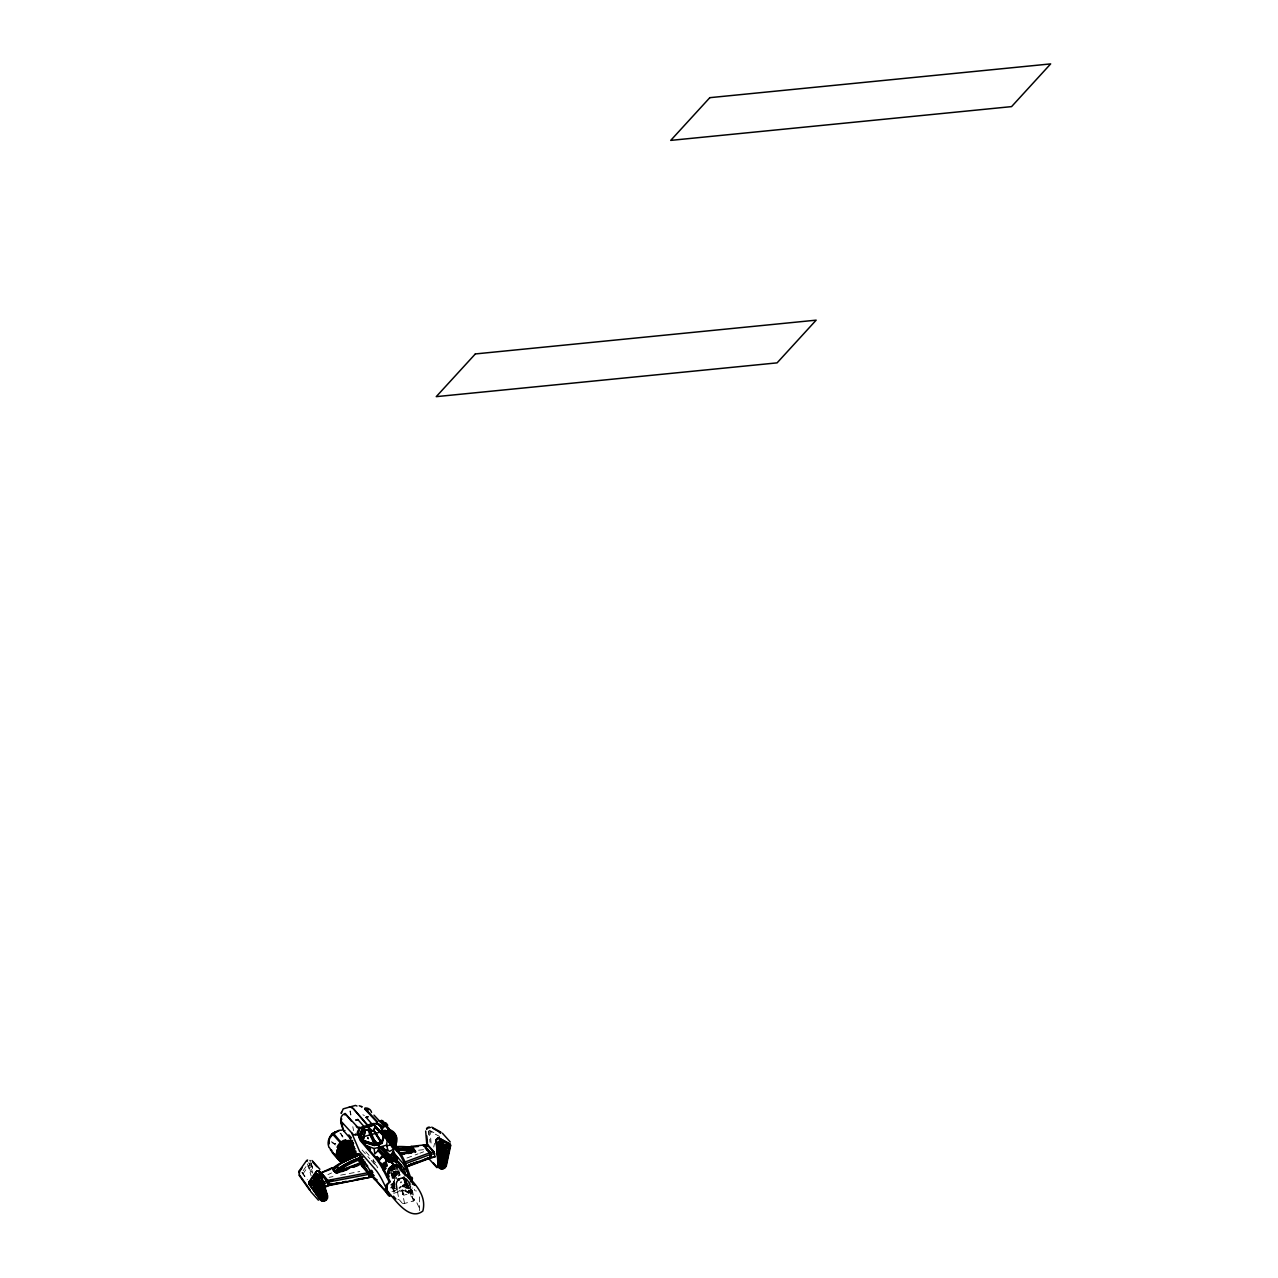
<?xml version="1.0" encoding="UTF-8"?>
<svg xmlns="http://www.w3.org/2000/svg" width="1278" height="1278" viewBox="0 0 1278 1278"><rect width="100%" height="100%" fill="white"/><g stroke="black" fill="none" stroke-linecap="round" stroke-linejoin="round"><path stroke-width="0.75" stroke-dasharray="5 3.75" d="M433.753 1147.037L434.552 1143.315M419.44 1210.617L419.376 1196.543M395.876 1170.76A6.821 6.23 -41.4 0 1 394.231 1175.089C395.685 1171.702 391.196 1177.118 398.081 1179.578M399.407 1172.709L399.359 1173.667M303.142 1170.744L307.391 1164.609M302.982 1173.859L309.835 1164.05L312.838 1173.236M410.653 1191.879L411.101 1189.866M373.847 1160.584L372.856 1160.009L377.282 1164.577M367.425 1137.548A14.042 5.655 -43.2 0 0 367.936 1138.842L367.936 1138.65A6.598 6.039 -43.3 0 1 367.76 1137.612L368.016 1138.315A6.598 6.039 -40.7 0 1 367.776 1137.628L367.665 1137.516A13.834 5.575 -43.2 0 0 368.128 1138.714L367.872 1138.746M367.776 1137.628L367.649 1137.692A4.457 4.074 -40.7 0 0 367.84 1138.41L367.936 1138.65M367.84 1138.41A4.457 4.074 -43.3 0 1 367.649 1137.692L367.441 1137.452A4.521 3.962 -7.2 0 0 368.399 1138.458L368.511 1138.394A6.598 5.799 -7.2 0 1 367.744 1137.484M401.947 1190.393L402.65 1194.051L413.369 1190.569L412.522 1187.933M327.951 1174.594L331.561 1172.948M394.758 1175.281L395.221 1174.258M406.931 1158.028L418.066 1153.874M419.919 1153.187L423.625 1151.797M392.011 1183.508L392.905 1187.102L396.052 1190.665M391.212 1173.747L394.183 1186.767M394.503 1186.687L392.058 1173.476M399.087 1190.457L400.206 1190.153M399.934 1191.32L403.497 1190.313C406.021 1192.182 410.637 1194.77 413.145 1191.639L413.369 1190.569L406.851 1192.342L409.998 1192.182M391.963 1191.463L395.381 1190.521M402.65 1194.051L403.672 1195.218L411.021 1193.221L409.966 1187.741M402.602 1203.301A3.451 1.23 -10.9 0 0 404.551 1203.445L413.273 1201.08A3.451 1.23 -10.9 0 0 414.12 1199.722M395.046 1186.543L390.669 1187.693L394.231 1191.751L391.707 1184.291M398.928 1191.607L393.816 1193.285A17.125 6.47 -18.9 0 1 393.065 1193.157M329.165 1177.342L332.983 1176.607M340.635 1175.153L359.757 1171.511M418.577 1150.216L424.152 1149.609M408.145 1192.15L409.152 1192.278L405.19 1191.463L408.145 1192.15L405.046 1190.537M429.472 1130.247L436.517 1134.033M439.712 1136.509L430.175 1131.429L431.069 1143.107M332.967 1143.011L335.315 1144.976M308.861 1162.852L309.963 1164.098M397.075 1171.287L400.877 1175.584M393.352 1171.159L397.186 1175.504M408.545 1190.425L412.171 1194.531A3.818 1.358 -10.9 0 1 410.973 1196.16L409.839 1190.297M396.771 1177.949L394.231 1175.089L395.797 1174.817A7.908 7.237 -41.4 0 0 397.091 1170.967M391.915 1174.881L394.535 1177.853M405.238 1189.69L416.947 1202.965L419.791 1209.02M403.497 1190.313L403.736 1190.601A17.125 5.591 -3 0 0 403.944 1190.201M365.796 1151.686L369.406 1155.791M373.831 1162.74L378.56 1168.092M362.089 1150.008L369.933 1158.906M371.243 1160.392L377.777 1167.804M392.154 1184.115L394.774 1187.07M394.023 1186.815L397.17 1190.377M391.387 1184.323L393.991 1187.294M395.094 1190.904L391.787 1187.406L394.934 1190.968M341.034 1133.985L342.999 1136.941M397.442 1191.607L398.944 1199.419L402.091 1202.981M302.135 1172.214L307.343 1179.562M301.88 1172.613L306.145 1178.635M308.893 1162.9L311.864 1172.373M390.844 1184.514L393.816 1193.285M310.842 1162.341L312.663 1168.204M311.129 1163.363L313.35 1170.552M310.873 1163.603L313.11 1170.776M309.18 1167.118L311.321 1174.035M307.455 1163.986L311.193 1175.984M393.001 1183.795L394.567 1189.131M392.825 1183.859L394.407 1189.195M391.691 1172.661L394.391 1183.444M391.547 1172.709L394.694 1185.281M392.154 1183.46L393.049 1187.054M394.774 1179.179L393.081 1171.734L394.63 1179.211M415.861 1190.313L416.037 1191.208M394.407 1171.303L395.221 1176.878M392.506 1173.348L394.774 1184.642M392.394 1173.38L394.662 1184.658M350.204 1110.997L350.987 1114.895M414.376 1189.323L414.599 1190.457M412.347 1190.153L414.232 1199.93M411.308 1189.594L412.299 1194.77M410.653 1187.502L413.273 1201.08M402.618 1189.722L403.672 1195.218M401.931 1189.866L404.551 1203.445M397.426 1167.022L399.087 1175.648M394.151 1171.367L395.094 1177.07M349.932 1111.077L350.667 1114.975M352.824 1126.701L353.543 1130.615M395.653 1171.031L396.1 1174.865M393.113 1171.255L394.614 1180.728M392.953 1171.303L394.455 1180.76M397.25 1171.159L397.602 1174.897M399.103 1170.648L399.471 1176.287M396.148 1170.856L396.675 1176.463M429.009 1130.567L429.999 1142.228M428.306 1131.222L428.609 1134.816M373.32 1159.721L373.448 1161.622M398.049 1171.223L398.353 1176.559M398.944 1199.419A3.818 1.358 -10.9 0 1 397.921 1199.483M340.236 1133.314A6.086 5.575 -41.4 0 1 342.424 1136.973M335.763 1143.954A6.086 5.575 -41.4 0 1 331.897 1142.037M339.964 1133.011A6.086 5.575 -41.4 0 1 342.153 1136.669M335.491 1143.65A6.086 5.575 -41.4 0 1 331.625 1141.733M362.84 1114.783A61.775 22.046 -11.4 0 1 364.374 1115.534M408.704 1190.074A6.821 6.23 -41.4 0 1 408.145 1190.856L409.695 1190.601A7.908 7.237 -41.4 0 0 410.046 1189.994M368.655 1139.065A13.946 5.623 -43.2 0 1 368.527 1138.394"/><path stroke-width="1.5" d="M348.942 1156.83L344.82 1156.047L342.584 1152.389L343.75 1148.219L347.632 1145.999L345.699 1140.423M344.932 1147.293L342.584 1152.389M348.255 1147.74L348.271 1146.494M355.699 1153.683A8.674 7.94 -41.4 0 1 354.581 1155.631L353.942 1154.018A5.479 0.847 69.2 0 0 351.865 1149.753L351.849 1151.063L353.111 1150.967M349.661 1147.884L353.479 1153.235L353.479 1148.922L354.325 1155.072A5.815 0.895 69.2 0 0 354.645 1156.207M385.477 1130.71L388.24 1130.87L388.368 1129.161A2.875 0.847 -87.2 0 0 388.081 1128.554L380.652 1120.63M341.801 1119.049L340.699 1120.87L343.798 1130.982L350.46 1138.634L354.677 1151.574L357.073 1154.306A29.346 4.537 69.4 0 1 359.693 1155.568C363.287 1162.884 370.189 1168.204 372.585 1176.271A7.908 7.237 -41.4 0 0 375.62 1180.297L389.518 1196.064L391.02 1195.505A6.821 6.23 -41.4 0 1 387.681 1191.607L386.579 1187.821M406.723 1184.626L405.685 1185.361L403.816 1178.012C408.497 1187.166 401.867 1175.808 406.755 1182.853M440.942 1165.935L439.951 1147.324L441.214 1147.005L442.124 1148.363L441.373 1165.999L441.453 1146.925M441.373 1165.999L442.124 1148.363M341.45 1112.275L341.21 1113.473L343.175 1108.873L349.421 1107.115A58.053 10.959 74.4 0 1 353.702 1109L372.026 1130.95L363.767 1129.72L362.249 1127.979L374.166 1124.752L381.467 1132.5L374.023 1125.231L375.237 1126.605L373.783 1130.455L371.866 1130.982L373.703 1130.04L375.381 1126.126L374.166 1124.752M442.603 1164.817L441.325 1165.584L442.204 1165.792L443.019 1148.107A3.259 2.987 -41.9 0 0 444.888 1149.657A1.725 1.582 -41.9 0 1 446.421 1151.51L443.498 1165.169A1.773 1.629 -41.9 0 1 440.351 1165.488L438.833 1148.666L442.507 1147.692L440.878 1165.632M442.252 1165.792L443.69 1148.73L444.472 1150.008L442.651 1165.712L441.677 1165.951L443.322 1149.146M332.983 1153.107L340.267 1161.367A2.86 1.086 -63.5 0 0 340.715 1161.51L341.657 1160.168A10.927 10 -41.4 0 0 344.038 1161.367M439.297 1143.778L439.472 1142.899M441.325 1143.379L439.568 1144.369M443.61 1144.082L442.843 1142.836A2.604 2.396 -41.9 0 0 438.801 1142.165A2.604 2.396 -41.9 0 0 439.6 1146.206A2.604 2.396 -41.9 0 0 443.035 1143.459L442.827 1142.74M408.305 1186.479L407.075 1184.674L405.797 1185.025L407.123 1186.575L407.922 1186.895L406.196 1184.051M360.476 1138.155L363.208 1140.855L359.102 1136.845L362.249 1127.979M360.827 1137.692L363.687 1129.305L360.316 1138.235M361.706 1162.165L360.188 1160.456L361.978 1159.561M360.348 1161.015L362.297 1159.657M442.492 1165.712L444.185 1149.114M387.298 1139.848L393.496 1149.257L389.598 1151.366L387.905 1150.344L386.595 1145.152L387.298 1139.848L384.087 1136.206L382.138 1143.347L378.064 1144.481L377.729 1143.107L381.866 1142.037L377.745 1143.395L381.962 1142.42L382.138 1143.347M386.02 1137.628L386.212 1136.366M389.119 1141.957L389.071 1140.008M390.349 1142.197L389.119 1137.58L385.573 1136.334M390.413 1143.682C392.202 1139.577 390.461 1135.886 385.509 1135.615A5.991 5.479 -41.4 0 1 390.557 1143.746M406.244 1184.962L405.653 1185.377M315.602 1183.364L315.954 1181.783M313.669 1186.559L321.321 1197.342L323.414 1197.997L315.858 1181.91M407.043 1184.914L407.011 1183.891M388.24 1130.87L388.081 1129.081L384.327 1124.816M386.675 1161.734L387.01 1159.481L387.921 1160.775L386.116 1161.111L387.154 1158.635L390.014 1161.91L389.199 1162.245L378.592 1150.2L378.448 1147.995L380.62 1147.42L391.244 1159.465L389.694 1160.36L390.014 1161.91M311.992 1181.255C308.397 1188.875 320.794 1179.929 311.704 1182.07M312.04 1182.997L313.158 1181.894M313.477 1182.741L312.471 1181.751M442.14 1165.137L445.095 1149.146M445.287 1149.513L442.492 1165.52M404.104 1178.236L404.982 1178.795L403.289 1177.517M368.016 1148.906L369.725 1147.612L370.412 1149.625M379.694 1159.865L378.496 1158.507L377.921 1160.344M383.48 1170.568L383.975 1167.836M441.357 1146.685L440.591 1146.238A2.668 2.444 -41.9 0 1 438.737 1145.759L438.482 1145.408M357.121 1133.442L357.728 1131.142M394.327 1153.922C394.263 1149.433 389.359 1155.472 393.656 1154.769M395.573 1155.552C395.253 1151.718 391.739 1157.389 395.269 1156.047M397.937 1179.083C399.79 1178.747 399.854 1181.303 398.113 1179.354M382.873 1148.379L383.48 1149.545M442.987 1163.731L445.351 1152.612M446.214 1144.305L443.658 1146.526A2.396 2.205 -41.9 0 0 446.869 1148.602L447.108 1147.756M445.75 1145.312L444.297 1146.622A1.821 1.661 -41.9 0 0 446.214 1148.267A1.821 1.661 -41.9 0 0 447.556 1145.759L446.23 1144.944M446.645 1151.446L443.801 1165.264A2.109 1.933 -41.9 0 1 439.967 1165.552M436.309 1140.695L438.45 1165.712A3.978 3.658 -41.9 0 0 446.07 1164.913L450.16 1145.615A2.077 1.901 -41.9 0 0 448.913 1143.666L439.44 1138.506A2.252 2.061 -41.9 0 0 436.022 1140.839M405.174 1181L406.132 1181.239M362.84 1140.359L365.22 1129.72L363 1140.998L363.048 1140.2M446.565 1146.414L445 1146.366M438.386 1165.376A3.61 3.307 -41.9 0 0 445.064 1165.568L449.377 1145.392A1.693 1.55 -41.9 0 0 448.722 1143.97M445.143 1165.664L449.457 1145.487A1.693 1.55 -41.9 0 0 448.802 1144.066L439.169 1138.746M396.276 1145.28L394.918 1145.152L395.749 1137.755A11.214 10.256 -41.4 0 0 390.812 1131.733L388.879 1131.094L389.439 1129.401A2.796 0.99 -71.8 0 0 389.215 1128.793L381.93 1120.534A2.348 0.831 -71.8 0 0 381.275 1120.582L381.691 1121.333M331.945 1152.149A2.332 0.943 -47.4 0 0 332.088 1152.436L339.357 1160.712A2.78 1.118 -47.4 0 0 339.868 1160.871L341.162 1159.721L337.696 1153.491M381.962 1142.42L383.544 1135.104L381.691 1143.267L377.921 1144.321M381.691 1143.267L383.911 1135.263L380.253 1131.11L380.429 1132.052M315.474 1181.511L315.378 1181.862A3.259 3.003 -41.7 0 1 314.883 1183.444M345.332 1149.337L344.645 1152.149L348.351 1159.753M353.527 1157.117L352.408 1154.577A7.62 1.166 69.2 0 0 349.533 1148.634L347.776 1147.772L346.018 1148.618L345.3 1151.973A5.751 0.879 69.2 0 1 347.488 1156.462L348.862 1159.737M349.198 1147.788L349.533 1146.558M410.35 1181.751L411.58 1181.543L412.315 1179.067A10.432 4.265 -15.6 0 0 412.027 1177.373L409.008 1176.479L404.631 1164.034A56.807 12.86 80.4 0 0 398.96 1153.507L383.719 1136.142L381.1 1127.036L378.544 1124.384A5.735 4.872 53 0 0 376.451 1123.745L377.09 1121.956M444.409 1145.04L443.738 1146.206M327.12 1180.648L323.813 1181.894L325.379 1186.974L328.686 1185.712L327.903 1182.278L320.443 1173.076L330.603 1169.29M328.526 1184.003L329.069 1184.626L327.967 1181.048M321.097 1172.773L327.807 1180.377L329.373 1185.457L369.677 1177.357L367.968 1172.725L360.124 1163.843L336.162 1172.932L331.737 1167.916L321.097 1172.773L327.408 1180.425M370.78 1177.006L373.671 1175.904L370.78 1177.006L369.853 1173.987L372.745 1172.9L371.946 1171.271L369.07 1172.357L360.939 1163.156C366.786 1163.795 367.633 1180.776 373.32 1175.233M316.337 1178.108L317.583 1177.198M359.741 1136.254L362.553 1128.346L368.383 1126.813L370.013 1134.96L380.62 1147.42M395.573 1145.535L396.436 1137.819A11.742 10.751 -41.4 0 0 391.276 1131.509L389.279 1130.838M386.946 1137.787L387.442 1136.605M390.269 1143.522L390.988 1142.308M378.208 1144.241L374.438 1145.232C372.249 1144.082 378.096 1141.605 378.352 1144.401L374.262 1145.487L374.374 1144.002L363.287 1140.519M374.374 1144.002L370.029 1131.03L363.687 1129.305M311.624 1181.974L311.528 1183.077M313.398 1182.933L313.35 1182.07M315.682 1184.882L314.963 1184.147L322.855 1198.173L324.213 1196.448M383.288 1167.022L385.541 1168.827L383.288 1167.022L384.263 1167.373M383.656 1166.191L384.934 1167.645L383.656 1166.191L384.726 1166.351M385.317 1166.814L384.039 1165.376L385.093 1165.52M384.502 1164.338C388.065 1168.044 382.537 1163.459 385.461 1164.705M385.78 1165.792L386.755 1166.143L384.774 1163.731L385.844 1163.875M387.122 1165.328L385.141 1162.9L386.212 1163.06M384.358 1167.165L386.387 1162.645L385.429 1161.942L382.681 1166.479M384.566 1168.459L383.384 1166.814M386.419 1164.354L385.237 1162.692M388.879 1131.094L389.087 1129.305L384.119 1123.666M378.08 1158.443L377.266 1156.782L376.275 1158.411M378.304 1158.571L377.282 1156.51L376.036 1158.539M383.959 1167.932L386.707 1163.379L385.429 1161.942M385.093 1166.942L385.493 1166.079M341.657 1160.168L340.507 1160.967L333.558 1153.395M393.991 1160.584L394.598 1159.45L398.736 1162.117L401.404 1165.696L400.349 1166.431M395.269 1162.037L395.876 1160.903L398.209 1161.974L401.404 1165.696M447.524 1147.644L447.635 1145.855L445.623 1144.353A2.396 2.205 -41.9 0 1 447.396 1148.251L446.869 1148.602M311.512 1181.862L312.902 1180.377L314.867 1181.431A2.396 2.205 -41.7 0 1 312.727 1184.962L312.136 1184.914A2.396 2.205 -41.7 0 1 312.295 1180.489L311.736 1180.76M351.338 1147.324C353.734 1148.123 343.798 1144.289 343.75 1149.88C342.073 1152.724 345.092 1157.133 348.862 1156.207M345.699 1155.695L346.354 1154.561M350.06 1148.091L350.715 1146.957M352.424 1153.427L351.913 1151.622M438.626 1148.363L439.888 1165.105L441.038 1165.616M439.408 1143.235L440.287 1142.58M315.762 1176.431L315.634 1177.581M317.503 1177.469L316.609 1178.108M300.106 1170.712L302.231 1167.629M309.452 1181.335L315.826 1172.022A2.252 2.061 -41.7 0 1 319.772 1172.357L327.024 1195.697A4.01 3.674 -41.7 0 1 319.851 1198.924L309.036 1183.668A2.093 1.917 -41.7 0 1 309.452 1181.239M319.404 1172.501L319.149 1171.958A1.853 1.693 -41.7 0 0 316.353 1171.718L309.452 1181.846A1.693 1.55 -41.7 0 0 309.388 1183.46M313.653 1178.508A3.355 3.067 -41.7 0 1 315.73 1174.322A3.355 3.067 -41.7 0 1 319.788 1176.016A3.355 3.067 -41.7 0 1 317.711 1180.201L316.88 1180.425A3.355 3.067 -41.7 0 1 314.005 1179.227L314.228 1177.693A2.604 2.396 -41.7 0 1 319.196 1176.399L319.308 1177.022A2.604 2.396 -41.7 0 1 314.42 1178.316L314.292 1177.693M316.145 1174.913L315.938 1174.913A2.604 2.396 -41.7 0 0 314.212 1177.597L314.324 1178.22A2.604 2.396 -41.7 0 0 318.957 1178.204M358.271 1130.087L361.706 1127.004L368.08 1125.295M405.877 1161.686L429.967 1152.692L430.414 1158.06L406.308 1167.07M408.465 1165.264L430.974 1157.053L431.021 1154.385M424.008 1144.992L430.686 1152.564L431.117 1157.948L434.935 1156.878L434.137 1151.989L427.619 1144.609L424.008 1144.992L427.683 1145.408L433.657 1152.165M387.761 1138.203L388.544 1137.148M299.387 1170.856L299.787 1171.127A2.236 2.061 -41.7 0 0 299.579 1173.236L299.148 1173.332A2.62 2.412 -41.7 0 1 299.26 1170.84L306.496 1160.696A2.556 2.348 -41.7 0 1 307.615 1160.009M315.826 1172.118L316.225 1171.606A2.62 2.396 -41.7 0 1 320.155 1171.926L327.647 1195.873A4.361 4.01 -41.7 0 1 320.443 1200.218L309.004 1184.115A2.444 2.252 -41.7 0 1 309.1 1181.783L309.675 1181.351A2.077 1.901 -41.7 0 0 309.244 1183.827L320.043 1199.083A3.978 3.658 -41.7 0 0 327.184 1195.873L319.947 1172.533A2.236 2.045 -41.7 0 0 316.017 1172.198M311.049 1182.294L311.065 1182.725A1.821 1.661 -41.7 0 0 313.206 1184.323A1.821 1.661 -41.7 0 0 314.372 1181.735A1.821 1.661 -41.7 0 0 311.624 1181.511L311.72 1181.607M391.979 1163.14L391.611 1161.255A16.199 2.332 67.9 0 1 394.039 1165.121L388.832 1169.003L387.713 1175.249M316.033 1181.862L316.768 1181.239M341.162 1159.721L339.756 1160.408M447.364 1147.484L445.399 1148.331L444.297 1146.622A1.821 1.661 -41.9 0 1 446.597 1144.912L447.412 1145.487M394.311 1160.855L395.206 1160.168L394.471 1160.999M395.845 1160.728L394.934 1161.414L396.372 1162.996M395.573 1161.958L396.324 1161.143M395.589 1162.309L396.484 1161.622L394.598 1159.45M396.372 1162.645L397.107 1161.83L395.733 1162.101M362.425 1160.2L363.607 1159.753M328.781 1144.433A12.045 11.023 -41.4 0 1 331.194 1135.87L332.36 1133.842L330.73 1135.567A12.652 11.582 -41.4 0 0 328.206 1144.561L328.957 1147.5M332.328 1133.826L341.434 1143.954L339.74 1145.487A11.742 10.751 -41.4 0 0 337.392 1153.826L341.002 1160.328M346.45 1147.053L344.325 1148.65M344.693 1155.008L345.603 1154.05L344.565 1152.069M350.811 1148.602L351.722 1147.66M350.699 1158.651L353.271 1157.405M399.343 1188.077L401.052 1186.575M438.977 1147.964L439.664 1148.091M315.858 1176.527L316.864 1176.127M362.441 1161.462L361.514 1161.798M360.3 1160.775L362.632 1161.67M386.579 1187.246C387.074 1188.284 383.304 1187.502 386.499 1192.039A7.908 7.237 -41.4 0 0 389.518 1196.064M344.98 1130.551L343.798 1130.982C341.546 1126.078 337.536 1116.269 345.092 1113.521L357.217 1126.717A5.096 1.805 -17.2 0 0 358.191 1127.068L360.172 1128.155A5.735 3.451 89.1 0 0 359.118 1129.656L358.543 1133.874L361.578 1141.046L377.505 1159.322A56.807 8.786 69.4 0 1 384.119 1169.594L390.173 1181.591L386.851 1184.195A10.432 3.978 -24.3 0 0 386.068 1186.192L386.084 1188.46M390.173 1181.591L388.256 1183.508A9.92 3.786 -24.3 0 0 387.25 1185.744L387.266 1188.013M359.869 1127.148L357.728 1133.33L360.045 1140.28L376.387 1159.29A57.35 8.866 69.4 0 1 383.049 1169.674M358.687 1134.576L355.124 1134.992A11.454 4.058 -17.2 0 1 352.728 1133.985L340.699 1120.87M323.446 1198.013L315.442 1182.182L323.302 1198.093M388.416 1138.81L389.439 1137.979M387.841 1159.769L386.899 1160.536L378.032 1150.631L378.975 1149.609M401.148 1182.038L400.845 1182.549M381.85 1128.139L384.726 1135.535L399.966 1152.9A57.35 12.988 80.4 0 1 405.701 1163.523L410.11 1176.08M378.592 1150.2L374.837 1153.89L374.119 1148.539L366.163 1145.583L362.952 1141.941L374.262 1145.487M386.116 1161.111L387.154 1158.635M403.624 1178.188L404.152 1177.086L403.145 1177.837M337.664 1171.958L338.638 1170.76A77.942 71.312 -41.4 0 1 357.664 1160.488L359.054 1159.993L360.124 1163.443L337.664 1171.958L336.961 1171.159M399.071 1164.977L400.126 1164.258M314.116 1185.073L322.647 1198.045L313.781 1184.69L314.755 1185.904M322.216 1197.662L313.653 1184.77M446.373 1144.832L445.335 1145.344M391.579 1158.491L393.081 1157.788L393.975 1159.753L391.02 1160.025L369.725 1135.04L368.208 1126.861M341.897 1130.183A12.301 11.246 -41.4 0 0 338.782 1130.423L333.175 1133.123L335.954 1131.957M350.108 1140.455A11.438 10.464 -41.4 0 0 347.201 1140.679L341.945 1143.427L344.389 1141.653M343.926 1154.066L345.044 1153.347M351.386 1149.305L352.488 1148.602M318.637 1179.929L324.516 1197.198L318.829 1180.377L319.772 1180.217M319.165 1180.744L320.123 1180.84L324.963 1196.767A1.773 1.629 -41.7 0 1 322.008 1198.109L314.34 1187.326A1.725 1.582 -41.7 0 1 315.043 1184.866A3.259 3.003 -41.7 0 0 316.049 1182.613L318.925 1180.473M410.877 1180.776L411.58 1181.543M314.755 1184.546L314.58 1184.658A2.045 1.885 -41.7 0 0 313.989 1187.406L321.768 1198.349A2.109 1.933 -41.7 0 0 325.283 1196.767L319.899 1180.249M438.897 1147.868L440.063 1165.392L438.945 1149.146M388.192 1154.673L390.653 1154.561A8.818 8.067 -41.4 0 1 394.902 1157.277L395.445 1158.315M323.717 1197.901L316.113 1180.92M392.41 1158.507C390.062 1157.021 394.119 1156.75 393.432 1159.114L393.975 1159.753M380.317 1147.5L382.489 1146.893L393.113 1158.938L393.784 1160.999L392.953 1161.111L392.138 1158.06L393.64 1158.411M316.593 1181.223L323.861 1197.821L316.257 1180.84L317.184 1182.198M319.228 1180.377L317.807 1180.936L324.277 1197.598L317.615 1180.489L316.353 1180.856M388.895 1139.577L390.062 1139.017M313.094 1183.236L312.231 1183.172M313.429 1183.763L312.343 1183.843M318.302 1181.735L324.42 1197.534M378.719 1150.855L378.064 1150.695M395.892 1145.328L394.918 1145.152M391.867 1158.347L393.113 1157.836M318.829 1180.377L319.516 1181.335M318.446 1181.671L317.471 1180.553L318.494 1179.993L324.181 1196.815M338.271 1166.99L332.743 1169.098A39.091 6.007 69.2 0 1 335.267 1170.936L336.449 1173.3L348.814 1168.603M352.345 1167.261L361.179 1163.907M341.929 1171.591L347.456 1169.498M352.984 1167.389L358.511 1165.296M324.596 1183.524L327.903 1182.278L327.28 1181.303L332.935 1180.169M325.523 1186.543L328.845 1185.281M350.172 1138.219L351.354 1137.771L348.814 1134.88M351.418 1140.966L352.616 1140.519M352.057 1143.027L353.239 1142.58M353.878 1148.97L355.06 1148.539M355.859 1151.143L354.677 1151.574A6.757 6.182 -41.4 0 1 353.319 1154.849M357.073 1154.306L358.255 1153.858A29.346 4.537 69.4 0 1 359.789 1154.098M359.693 1155.568L360.875 1155.12A29.346 4.537 69.4 0 0 360.316 1154.529M360.875 1156.909L362.281 1156.766M361.61 1157.756L362.792 1157.309M362.329 1160.089L363.511 1159.641M364.07 1163.715L365.252 1163.268L367.729 1166.095M370.269 1170.76L371.451 1170.313M371.227 1171.846L372.409 1171.399M375.62 1180.297L377.122 1179.738M385.668 1189.323L386.851 1188.875M406.404 1163.379L430.51 1154.385M410.11 1164.498L415.669 1162.421M408.017 1165.504L417.299 1162.037M424.711 1159.274L430.271 1157.197L430.303 1154.513M406.66 1166.574L430.766 1157.564M445.383 1147.74L446.469 1147.724M363.335 1140.535L374.055 1144.114M389.678 1173.204L388.8 1169.594L389.854 1173.14M357.313 1160.104L359.054 1159.993M366.051 1117.323L367.92 1116.796L366.051 1117.323L372.09 1124.177M441.821 1147.468L440.686 1147.66M337.392 1131.461L338.846 1130.966M345.683 1139.784L343.478 1140.519A12.189 11.151 -41.4 0 0 337.041 1147.277M343.606 1141.126L345.827 1140.535M346.53 1140.583L343.862 1141.494A10.991 10.048 -41.4 0 0 339.469 1145.104M346.849 1148.091L348.574 1148.73A7.924 1.214 69.2 0 1 351.578 1154.897L352.792 1157.437M343.462 1152.932L344.677 1152.516M351.738 1150.136L352.952 1149.721M356.993 1106.029L355.428 1105.438L349.213 1107.163A58.053 11.262 75.2 0 1 353.559 1109.032L367.936 1125.343C372.825 1121.844 381.627 1123.394 381.707 1130.359M369.661 1126.445L372.569 1125.63M369.725 1135.04L379.949 1132.18L383.592 1136.302M380.221 1146.941L386.595 1145.152M380.413 1147.979L382.042 1147.532L388.017 1154.066M390.94 1159.545L393.113 1158.938M389.183 1176.83C387.042 1172.853 389.215 1166.99 393.8 1166.111L393.001 1165.744L398.512 1166.814L401.388 1171.207M440.638 1146.877L441.469 1146.654M405.222 1174.738L404.775 1169.274L402.666 1169.849L402.762 1171.287A17.125 5.591 -3 0 1 403.129 1172.645M404.759 1181.399L406.037 1181.048M406.116 1185.393L407.394 1185.041M407.043 1186.447L408.321 1186.096M315.938 1174.913L318.334 1175.233M316.896 1181.207L318.046 1181.032M357.856 1119.544L355.971 1120.039L357.856 1119.544L363.911 1126.397M371.946 1130.535C364.134 1129.688 384.327 1161.926 370.46 1131.35M361.466 1137.212L370.013 1134.96M378 1143.027L374.071 1144.561L362.76 1140.998L374.246 1144.305M374.119 1148.539L380.509 1146.861M379.087 1148.331L380.716 1147.9M378.448 1147.995L389.071 1160.025L391.244 1159.465M387.458 1174.977L388.592 1168.715L393.576 1164.929L394.023 1169.418M394.598 1165.392L395.206 1169.178M396.34 1165.632L396.995 1169.306M383.815 1130.567L385.189 1130.279M383.911 1130.966L385.237 1130.695A10.607 9.697 -41.4 0 1 393.928 1145.12M383.991 1131.365L385.269 1131.094A10.224 9.345 -41.4 0 1 393.64 1145.008M384.071 1131.765L385.301 1131.509A9.841 8.994 -41.4 0 1 393.352 1144.896M384.151 1132.164L385.333 1131.925A9.457 8.642 -41.4 0 1 393.081 1144.784M384.231 1132.564L385.365 1132.324A9.074 8.291 -41.4 0 1 392.793 1144.673M384.311 1132.963L385.397 1132.739A8.674 7.94 -41.4 0 1 392.522 1144.545M384.406 1133.362L385.429 1133.139A8.291 7.588 -41.4 0 1 392.234 1144.433M384.486 1133.762L385.477 1133.554A7.908 7.237 -41.4 0 1 391.963 1144.321M384.566 1134.161L385.509 1133.953A7.524 6.885 -41.4 0 1 391.675 1144.209M385.157 1137.787L388.208 1138.538M389.119 1140.471L390.381 1140.216M440.862 1165.68L439.169 1147.724M384.103 1130.982L388.512 1130.615M332.152 1184.131L327.919 1184.355M335.938 1183.38L339.724 1182.629M327.807 1180.377L367.968 1172.725M328.59 1182.006L368.751 1174.354M329.069 1184.626L338.638 1182.805M342.456 1182.07L346.274 1181.351M355.843 1179.514L365.396 1177.693M329.532 1185.01L369.677 1177.357M389.119 1154.737L389.934 1154.657A8.754 8.003 -41.4 0 1 395.014 1157.548M387.538 1159.577L386.883 1160.52M398.752 1166.91L396.484 1164.562L399.183 1167.389M386.771 1145.711L389.87 1145.168M377.298 1122.675A5.096 1.613 -5.2 0 0 377.202 1122.388L364.917 1109.24C364.933 1106.476 370.253 1108.873 370.955 1110.854M407.49 1148.427L411.324 1147.788A39.091 8.882 80.5 0 1 414.184 1149.545L415.031 1151.989M399.487 1153.299L413.113 1151.031L411.788 1150.44A77.942 71.312 -41.4 0 0 398.768 1150.12M399.822 1153.683L413.449 1151.414L412.714 1150.2M400.206 1153.97L415.542 1151.414L415.606 1152.213M400.333 1154.433L411.356 1152.596M400.27 1154.785L404.104 1154.146M407.938 1153.507L411.772 1152.868M430.686 1152.564L434.137 1151.989M431.213 1154.258L434.664 1153.683M431.485 1157.453L434.935 1156.878M439.712 1148.778L440.718 1165.712M386.483 1160.36L385.924 1159.721L387.889 1160.184M387.362 1160.152L385.972 1160.36L386.531 1160.983M386.116 1158.124L385.589 1159.21L386.116 1158.124L378.544 1149.529M385.924 1159.721L387.33 1159.561M440.447 1165.568L440.111 1147.309L438.977 1147.324M411.181 1147.197L411.101 1146.398L423.258 1145.072L430.654 1153.251M392.426 1146.909A82 75.019 -41.4 0 1 410.845 1147.229L418.401 1146.414M442.028 1147.293L443.418 1147.979M347.712 1146.638L350.156 1146.685M343.303 1151.686L344.581 1151.59M345.22 1155.504L348.143 1156.159L349.533 1159.465M363.655 1162.213L361.61 1160.807M323.11 1198.077L314.771 1183.684M440.766 1147.756L439.696 1147.772M360.172 1128.155L358.527 1128.075M358.064 1134.576L358.878 1134.624M383.416 1134.784L374.805 1127.116L383.416 1135.375L379.454 1130.902M316.593 1174.801L317.871 1174.961M316.497 1176.032L317.343 1176.335M444.904 1149.257L445.175 1149.369A2.045 1.885 -41.9 0 1 446.741 1151.542M388.432 1136.318L385.509 1135.615M385.637 1137.692L386.579 1137.739M389.119 1141.398L390.365 1141.462M376.355 1122.675L381.132 1125.183L382.681 1128.458L381.499 1128.49L383.927 1127.18A11.454 3.61 -5.2 0 0 383.751 1125.567L373.975 1115.135M329.117 1140.024A4.521 4.393 -3.2 0 0 328.925 1142.596L329.069 1142.612A6.598 6.422 -3.2 0 1 329.085 1141.062L328.845 1141.03A14.042 2.987 19.2 0 0 329.069 1141.685M442.156 1147.069L442.587 1147.388A3.259 2.987 -41.9 0 0 444.201 1148.906M413.417 1150.999L412.139 1150.839A77.942 71.312 -41.4 0 0 396.484 1150.711M393.017 1154.673L392.234 1153.012L394.119 1153.283M390.748 1157.548L391.947 1158.906M390.924 1155.088L389.263 1155.328M348.734 1147.708L350.428 1148.794A7.093 1.086 69.2 0 1 353.111 1154.322L354.373 1157.181M343.494 1150.424L344.709 1150.663M351.706 1151.989L352.92 1152.229M383.64 1156.846L381.515 1157.628A8.69 7.956 -41.4 0 0 379.774 1159.737M442.507 1147.293L443.817 1148.602M412.267 1183.987L414.871 1185.105L402.107 1170.632M374.438 1145.232L363.399 1141.781L360.971 1139.033M359.23 1105.742L361.706 1106.716M381.275 1120.582L383.368 1121.285M313.797 1184.546L313.797 1184.546A1.725 1.582 -41.7 0 1 314.372 1184.099M367.137 1109.368L368.447 1109.959M385.141 1162.9L386.116 1163.268M384.774 1163.731L387.026 1165.536L384.87 1163.523M384.406 1164.546L386.659 1166.351M384.039 1165.376L385.013 1165.728M384.662 1168.252L385.637 1168.619M409.008 1176.479L410.621 1177.453A9.92 4.058 -15.6 0 1 411.085 1179.274L410.526 1181.128L411.772 1180.92L411.101 1178.779M387.905 1150.344L383.176 1148.97L382.489 1146.893M399.327 1166.143L393.209 1165.344A16.199 3.818 81.9 0 0 391.276 1161.351L391.627 1163.236M430.223 1127.531L429.68 1127.292A2.556 2.348 -41.9 0 0 426.485 1128.937M439.36 1132.564L440.031 1132.659A2.62 2.412 -41.9 0 1 440.511 1133.075M439.249 1138.842L438.721 1138.554A1.853 1.693 -41.9 0 0 436.293 1140.2L438.466 1165.472M446.341 1145.232L447.156 1145.967M445.463 1147.836L444.568 1146.781M444.984 1149.353L443.738 1148.507M343.99 1149.226L345.076 1149.769M344.804 1152.964L346.833 1154.865M341.609 1160.839L344.038 1162.053M362.073 1106.908L361.195 1106.444M395.876 1159.817L396.803 1160.44M431.74 1127.148L440.878 1132.164M433.034 1128.442L440.638 1132.628M440.095 1141.318L438.242 1142.724M366.163 1145.583L369.949 1147.724M440.75 1142.548L441.421 1143.475M316.161 1178.14L315.49 1177.214M314.676 1181.191L313.637 1180.489M341.434 1143.954L340.156 1142.692M330.347 1137.244L330.315 1137.196A4.521 4.473 -37.9 0 1 332.168 1134.64L332.871 1135.423L332.2 1134.688M307.263 1161.047L306.992 1161.063A2.189 1.997 -41.7 0 1 307.279 1160.68M313.429 1181.415L314.1 1182.278M383.56 1162.82L382.633 1164.769L380.349 1162.469M333.191 1133.027L341.945 1143.427M384.103 1156.462L382.01 1156.814A8.754 8.003 -41.4 0 0 379.534 1159.513M400.861 1167.469L397.25 1165.041L393.209 1165.041L393.432 1166.223M397.746 1162.373L399.663 1164.37M399.024 1163.475L400.765 1165.328M374.742 1127.292L383.799 1135.359M344.788 1148.171L345.667 1148.986M345.268 1153.746L347.616 1157.533A7.348 1.134 69.2 0 0 348.191 1158.97M330.954 1149.689L331.992 1150.647M330.491 1150.072L331.577 1151.079M403.065 1185.489L406.34 1187.949L409.264 1188.348L410.478 1186.831L409.008 1183.875M395.813 1158.874L396.819 1159.418L395.237 1157.82M365.284 1130.247L363.208 1140.855L360.524 1137.739M364.821 1108.17L377.106 1121.317A5.096 1.613 -5.2 0 1 377.09 1121.94M320.203 1180.441L325.235 1196.192M345.092 1113.521L351.466 1121.125M356.306 1126.413L357.536 1127.723A5.096 1.805 -17.2 0 0 357.76 1127.867M442.412 1133.219L450.271 1141.989M439.951 1147.324L441.118 1165.903M433.402 1162.964L437.332 1167.341M429.089 1158.906L436.948 1167.677M312.04 1160.52L319.867 1169.29M312.982 1162.341L316.896 1166.734M310.586 1191.4L318.414 1200.186M425.334 1148.139L429.967 1153.395M411.101 1146.398L415.542 1151.414M410.829 1147.229L411.324 1147.788A78.837 76.632 -84.5 0 0 395.301 1146.957M387.458 1138.027L389.423 1140.008A5.751 1.31 80.5 0 1 390.253 1141.925A4.792 1.086 80.5 0 0 389.582 1140.599L388.129 1138.458M389.263 1141.014L389.694 1141.51A3.818 0.863 80.5 0 1 389.966 1141.941M392.729 1151.766L401.979 1162.245A43.867 9.936 80.4 0 1 407.794 1173.028L409.871 1178.987M395.333 1155.136L397.234 1157.293A4.617 1.757 -62.4 0 1 397.538 1158.587A2.205 0.831 -62.4 0 1 396.867 1160.104M381.451 1142.117L373.703 1130.04L381.515 1142.34M396.515 1159.913L404.775 1169.274M395.685 1160.584L397.762 1162.724M383.847 1149.05L392.506 1159.018M390.301 1156.894L393.784 1160.999M403.912 1172.261C413.976 1182.501 427.108 1194.93 422.842 1211.049C409.264 1221.736 394.535 1198.86 387.138 1190.792M385.381 1151.462L388.688 1155.216M401.963 1171.606L405.573 1175.712M410.174 1184.099L407.794 1180.904A6.326 5.783 -41.4 0 0 396.212 1184.035L397.059 1189.642M408.241 1187.214L407.682 1186.272M384.119 1165.169L385.397 1166.606M384.63 1166.542L385.908 1167.996M359.374 1155.44L358.878 1154.881A82 75.019 -41.4 0 0 332.248 1168.539M363.831 1162.053L367.313 1165.999M393.48 1196.208L395.892 1198.956M351.929 1150.679L353.303 1152.836M385.972 1189.77L388.496 1192.63M386.499 1192.039L372.585 1176.271L373.767 1175.824L373.384 1174.578M346.21 1146.478L347.584 1145.823A5.991 5.479 -41.4 0 1 353.575 1153.187M346.929 1148.171L347.648 1149.034A7.956 1.214 69.2 0 1 350.667 1155.248L351.865 1157.756M361.642 1166.047C363.287 1167.565 370.812 1175.696 368.671 1176.351M346.098 1148.714L346.817 1149.561A7.732 1.182 69.2 0 1 349.741 1155.6L351.035 1158.283M345.411 1149.433L346.114 1150.264A7.269 1.118 69.2 0 1 348.862 1155.935L349.98 1158.555M344.916 1150.28L345.603 1151.079A6.598 1.006 69.2 0 1 348.095 1156.223M335.283 1172.437L331.737 1167.916M321.912 1175.217L326.801 1180.776M340.619 1141.414L341.913 1143.251M395.701 1146.35L395.349 1146.094M351.003 1148.89L351.226 1149.178A6.358 0.974 69.2 0 1 353.639 1154.13L354.964 1157.229M320.075 1198.588L320.714 1199.403A3.61 3.307 -41.7 0 0 326.641 1195.793L319.324 1172.405M388.672 1139.065L388.879 1139.353A6.598 1.502 80.5 0 1 389.822 1141.526M387.921 1138.554L388.161 1138.858A7.269 1.661 80.5 0 1 388.943 1140.535M387.042 1138.267L387.282 1138.586A7.732 1.757 80.5 0 1 387.569 1139.081M312.199 1184.339L312.647 1184.946A2.396 2.189 -41.7 0 0 314.851 1181.431A2.396 2.189 -41.7 0 0 310.873 1181.623A2.396 2.189 -41.7 0 0 312.727 1184.946M309.308 1183.364L320.155 1198.684M299.371 1174.738L310.266 1190.138M298.924 1174.993L309.851 1190.441M316.992 1180.393L317.519 1179.61A2.668 2.444 -41.7 0 0 319.021 1178.22L319.117 1177.757M400.621 1167.197L401.979 1169.194M439.888 1165.089L439.057 1158.811M373.416 1130.551L381.084 1142.452L373.783 1130.455M395.03 1157.469L395.525 1158.395M353.479 1148.922L351.61 1146.622L347.456 1145.695M352.169 1148.075L353.047 1153.331M351.146 1148.906L351.69 1149.785M345.811 1147.324L346.434 1148.363M345.619 1153.954L346.402 1155.376M395.142 1157.66L395.589 1158.571M383.065 1169.674L389.167 1181.767M372.074 1171.287L372.601 1172.421M369.07 1172.357L369.741 1174.099M386.291 1185.377L387.266 1187.438L386.084 1187.885L382.218 1180.105A43.867 6.789 69.4 0 0 375.46 1169.578L359.549 1151.206L351.61 1132.755M336.977 1131.589L337.025 1131.717A14.09 2.684 74.9 0 1 337.216 1131.669M354.933 1156.526L355.332 1157.261L354.613 1155.823M347.6 1155.935L348.143 1157.325M405.414 1181.671L405.909 1182.837M353.559 1152.916L354.006 1154.002M364.581 1161.175L364.917 1162.085M346.897 1156.702L347.281 1157.708A5.511 0.847 69.2 0 0 348.143 1159.801M353.575 1154.641L353.782 1155.216A6.757 1.038 69.2 0 0 354.038 1155.871M406.116 1183.029L403.816 1178.012L407.922 1186.463M401.739 1168.923L402.634 1171.207M358.719 1159.593L359.773 1163.044L337.328 1171.575L338.303 1170.376A77.942 71.312 -41.4 0 1 354.821 1161.111M319.452 1180.073L324.245 1195.521M347.009 1146.749L347.312 1147.932M371.291 1111.62L371.515 1112.515M390.333 1167.261L391.244 1170.856M390.189 1167.309L391.084 1170.904M391.819 1166.143L392.666 1169.865M391.659 1166.191L392.506 1169.913M393.384 1165.632L394.135 1169.402M359.102 1136.845L359.294 1137.787M393.113 1165.712L393.704 1169.514M379.79 1131.254L379.949 1132.18M367.936 1125.343L368.128 1126.445M438.146 1147.9L438.45 1151.542M426.82 1135.886L427.475 1143.506M425.67 1131.03L426.964 1146.382M427.619 1144.609L427.683 1145.408M427.267 1149.609L427.331 1150.408M423.258 1145.072L423.322 1145.871M393.496 1149.257L394.023 1155.647M389.071 1160.025L389.199 1162.245M402.602 1186.319A4.569 4.185 -41.4 0 1 405.43 1184.259M403.193 1186.655A3.834 3.514 -41.4 0 1 405.557 1184.93M343.175 1124.592A57.893 23.244 -35.1 0 1 343.015 1123.905M387.713 1177.373A17.125 6.47 -19 0 1 386.707 1177.086M379.822 1158.523A8.818 8.067 -41.4 0 1 381.084 1157.149L381.834 1156.542A2.572 1.022 -29 0 1 383.975 1155.871M309.979 1160.52A2.556 2.348 -41.7 0 1 310.346 1161.015M326.561 1195.697A3.61 3.307 -41.7 0 1 320.618 1199.307M318.414 1175.281A2.604 2.396 -41.7 0 1 319.18 1177.565M356.051 1134.433A10.208 3.61 -17.2 0 1 355.252 1134.257A10.735 3.802 -17.2 0 0 355.715 1134.401M344.693 1114.863A5.735 5.288 -42.8 0 1 345.395 1114.528M376.323 1179.322A6.821 6.23 -41.4 0 1 375.956 1179.067M374.981 1178.172A6.821 6.23 -41.4 0 1 374.71 1177.837M335.97 1171.734A78.821 72.111 -41.4 0 1 362.553 1157.948L361.85 1157.149A42.653 6.55 69.2 0 0 361.307 1156.574M362.441 1162.053A1.645 1.502 -41.4 0 1 360.029 1160.983A1.645 1.502 -41.4 0 1 362.377 1159.354M359.661 1155.296A42.653 6.55 69.2 0 0 359.086 1155.12A78.837 77.527 -78 0 0 332.743 1169.098A82 75.019 -41.4 0 1 356.802 1156.286M360.092 1155.552A42.653 6.55 69.2 0 1 361.051 1156.318M333.334 1170.728A37.381 5.735 69.2 0 1 335.283 1172.006M330.938 1136.046A6.086 5.575 -41.4 0 1 335.635 1132.18M331.21 1136.35A6.086 5.575 -41.4 0 1 335.906 1132.484M331.322 1150.599A12.189 11.151 -41.4 0 1 329.82 1148.091M353.063 1154.689A6.374 5.831 -41.4 0 0 347.52 1145.408L345.955 1145.935A6.374 5.831 -41.4 0 0 348.958 1157.309M354.661 1149.992A6.757 6.182 -41.4 0 0 347.424 1145.008L345.779 1145.567A6.757 6.182 -41.4 0 0 348.958 1157.628M354.98 1151.654A7.141 6.534 -41.4 0 1 353.559 1154.992M348.974 1157.932A7.141 6.534 -41.4 0 1 345.603 1145.2L347.344 1144.609A7.141 6.534 -41.4 0 1 353.671 1146.733M355.3 1151.622A7.524 6.885 -41.4 0 1 353.814 1155.152M348.974 1158.251A7.524 6.885 -41.4 0 1 345.427 1144.832L347.265 1144.209A7.524 6.885 -41.4 0 1 353.942 1146.446M355.635 1151.606A7.908 7.237 -41.4 0 1 354.07 1155.312M348.974 1158.571A7.908 7.237 -41.4 0 1 345.252 1144.449L347.185 1143.81A7.908 7.237 -41.4 0 1 352.808 1144.88M355.396 1153.619A8.291 7.588 -41.4 0 1 354.325 1155.472M346.897 1159.034A8.291 7.588 -41.4 0 1 345.076 1144.082L347.105 1143.395A8.291 7.588 -41.4 0 1 353 1144.529M346.801 1159.354A8.674 7.94 -41.4 0 1 344.9 1143.714L347.025 1142.995A8.674 7.94 -41.4 0 1 353.191 1144.177M356.003 1153.762A9.074 8.291 -41.4 0 1 354.837 1155.791M346.721 1159.689A9.074 8.291 -41.4 0 1 344.725 1143.347L346.945 1142.596A9.074 8.291 -41.4 0 1 353.383 1143.826M356.306 1153.826A9.457 8.642 -41.4 0 1 355.076 1155.951M346.626 1160.009A9.457 8.642 -41.4 0 1 338.894 1152.852A9.457 8.642 -41.4 0 1 344.549 1142.979L346.865 1142.197A9.457 8.642 -41.4 0 1 353.575 1143.475M356.594 1153.89A9.841 8.994 -41.4 0 1 355.332 1156.095M346.53 1160.328A9.841 8.994 -41.4 0 1 338.478 1152.884A9.841 8.994 -41.4 0 1 344.373 1142.596L346.785 1141.797A9.841 8.994 -41.4 0 1 351.626 1142.069M356.897 1153.97A10.224 9.345 -41.4 0 1 355.588 1156.255M346.434 1160.648A10.224 9.345 -41.4 0 1 338.079 1152.916A10.224 9.345 -41.4 0 1 344.197 1142.228L346.689 1141.398A10.224 9.345 -41.4 0 1 351.738 1141.669M357.201 1154.034A10.607 9.697 -41.4 0 1 355.843 1156.414M346.354 1160.967A10.607 9.697 -41.4 0 1 337.664 1152.948A10.607 9.697 -41.4 0 1 344.022 1141.861L346.61 1140.998A10.607 9.697 -41.4 0 1 351.849 1141.286M343.606 1160.791A10.991 10.048 -41.4 0 1 337.296 1150.248M348.958 1156.989A5.991 5.479 -41.4 0 1 346.13 1146.302M340.954 1159.865A11.374 10.4 -41.4 0 0 343.415 1161.095A11.374 10.4 -41.4 0 1 339.053 1158.124M337.568 1155.679A11.374 10.4 -41.4 0 1 336.897 1150.184M357.505 1153.97A11.182 10.24 -41.4 0 1 356.067 1156.478M340.555 1160.632A12.189 11.151 -41.4 0 1 338.414 1158.651M336.913 1156.143A12.189 11.151 -41.4 0 1 336.162 1153.283M337.648 1155.791A11.374 10.4 -41.4 0 1 336.977 1150.296M341.274 1142.82A11.374 10.4 -41.4 0 1 343.766 1141.222M348.079 1159.545A6.47 0.99 69.2 0 1 347.328 1157.66M337.696 1153.491A11.214 10.256 -41.4 0 1 339.948 1145.519M347.057 1140.935A10.943 10.016 -41.4 0 1 352.504 1141.222M332.919 1152.996A2.38 0.911 -63.5 0 1 332.839 1152.133M334.453 1132.947A6.598 6.438 -77.7 0 1 335.555 1132.244M334.181 1132.979A4.521 4.409 -77.7 0 1 335.459 1132.036M336.449 1131.685A4.521 4.409 -77.7 0 1 336.977 1131.589M329.085 1143.123A13.499 2.875 19.2 0 1 328.925 1142.596M330.651 1136.797A6.598 6.534 -37.9 0 1 332.28 1134.736M436.373 1140.966A2.236 2.045 -41.9 0 1 439.776 1138.65M426.916 1129.145A2.189 1.997 -41.9 0 1 427.571 1128.218M428.034 1127.899A2.189 1.997 -41.9 0 1 429.648 1127.739M438.098 1165.584A4.01 3.674 -41.9 0 0 445.75 1164.785L449.84 1145.487A2.093 1.917 -41.9 0 0 448.578 1143.522M364.917 1109.24A5.735 5.288 -43.4 0 1 366.419 1109.224M396.468 1149.865A78.821 72.111 -41.4 0 1 414.887 1150.344M395.573 1147.245A82 75.019 -41.4 0 1 398.225 1147.117M403.497 1147.117A82 75.019 -41.4 0 1 411.324 1147.788M384.023 1122.26A12.189 11.151 -41.4 0 1 386.435 1123.905M394.598 1134.544A11.374 10.4 -41.4 0 1 394.487 1145.36A11.374 10.4 -41.4 0 0 388.081 1130.135A11.374 10.4 -41.4 0 1 390.621 1130.902M385.605 1135.183A6.374 5.831 -41.4 0 1 390.828 1143.858M385.573 1134.784A6.757 6.182 -41.4 0 1 391.787 1142.372M385.541 1134.369A7.141 6.534 -41.4 0 1 391.387 1144.098M387.937 1130.423A10.991 10.048 -41.4 0 1 394.199 1145.248A11.182 10.24 -41.4 0 0 395.301 1142.484M395.349 1136.973A11.182 10.24 -41.4 0 1 395.701 1139.704M387.809 1130.056A11.182 10.24 -41.4 0 1 390.397 1130.918M388.304 1129.353A12.189 11.151 -41.4 0 1 395.253 1145.791M390.381 1142.947A3.818 0.863 80.5 0 1 390.509 1143.379M390.445 1142.404A4.792 1.086 80.5 0 1 390.605 1142.931M390.445 1142.564A5.751 1.31 80.5 0 1 390.621 1143.235M389.199 1141.27A7.269 1.661 80.5 0 1 389.439 1142.069M387.857 1139.672A7.732 1.757 80.5 0 1 388.129 1140.359M385.86 1122.995A12.652 11.582 -41.4 0 1 387.761 1125.311M385.445 1123.426A12.045 11.023 -41.4 0 1 387.25 1125.63M379.31 1121.445A13.371 2.572 74.8 0 0 379.135 1121.301A13.499 2.604 74.8 0 1 379.454 1121.461M381.004 1121.413A14.09 4.856 -75.4 0 1 381.259 1121.445M450.623 1145.727L446.262 1166.111A4.361 4.01 -41.9 0 1 438.178 1165.903L436.086 1140.503A2.62 2.396 -41.9 0 1 439.504 1138.187L449.68 1143.682A2.444 2.252 -41.9 0 1 450.623 1145.727M475.336 353.942L436.245 396.643L777.088 362.872L816.163 320.155L475.336 353.942M709.817 97.671L670.726 140.388L1011.569 106.617L1050.66 63.9L709.817 97.671M316.72 1178.843A1.773 1.613 -41.7 0 0 318.062 1176.127A1.773 1.613 -41.7 0 0 315.123 1176.527A1.773 1.613 -41.7 0 0 316.72 1178.843M316.8 1178.939A1.773 1.613 -41.7 0 0 318.158 1176.223A1.773 1.613 -41.7 0 0 315.203 1176.623A1.773 1.613 -41.7 0 0 316.8 1178.939M316.976 1180.521A3.355 3.067 -41.7 0 0 319.516 1175.393A3.355 3.067 -41.7 0 0 313.941 1176.143A3.355 3.067 -41.7 0 0 316.976 1180.521M361.85 1157.149A78.821 72.111 -41.4 0 0 335.267 1170.936A78.837 72.734 -42.6 0 1 361.834 1157.117M440.463 1145.296A1.773 1.613 -41.9 0 0 441.773 1142.58A1.773 1.613 -41.9 0 0 438.833 1143.011A1.773 1.613 -41.9 0 0 440.463 1145.296M440.543 1145.392A1.773 1.613 -41.9 0 0 441.869 1142.676A1.773 1.613 -41.9 0 0 438.913 1143.091A1.773 1.613 -41.9 0 0 440.543 1145.392M440.718 1146.973A3.355 3.067 -41.9 0 0 443.226 1141.829A3.355 3.067 -41.9 0 0 437.635 1142.644A3.355 3.067 -41.9 0 0 440.718 1146.973M446.373 1148.89A2.396 2.189 -41.9 0 0 447.843 1145.104A2.396 2.189 -41.9 0 0 443.897 1146.031A2.396 2.189 -41.9 0 0 446.373 1148.89M382.777 1126.988A10.208 3.227 -5.2 0 0 382.761 1126.158A10.735 3.387 -5.2 0 1 382.793 1127.052M414.184 1149.545A78.821 72.111 -41.4 0 0 395.765 1149.082A78.837 72.67 -43.2 0 1 414.184 1149.545"/></g></svg>
